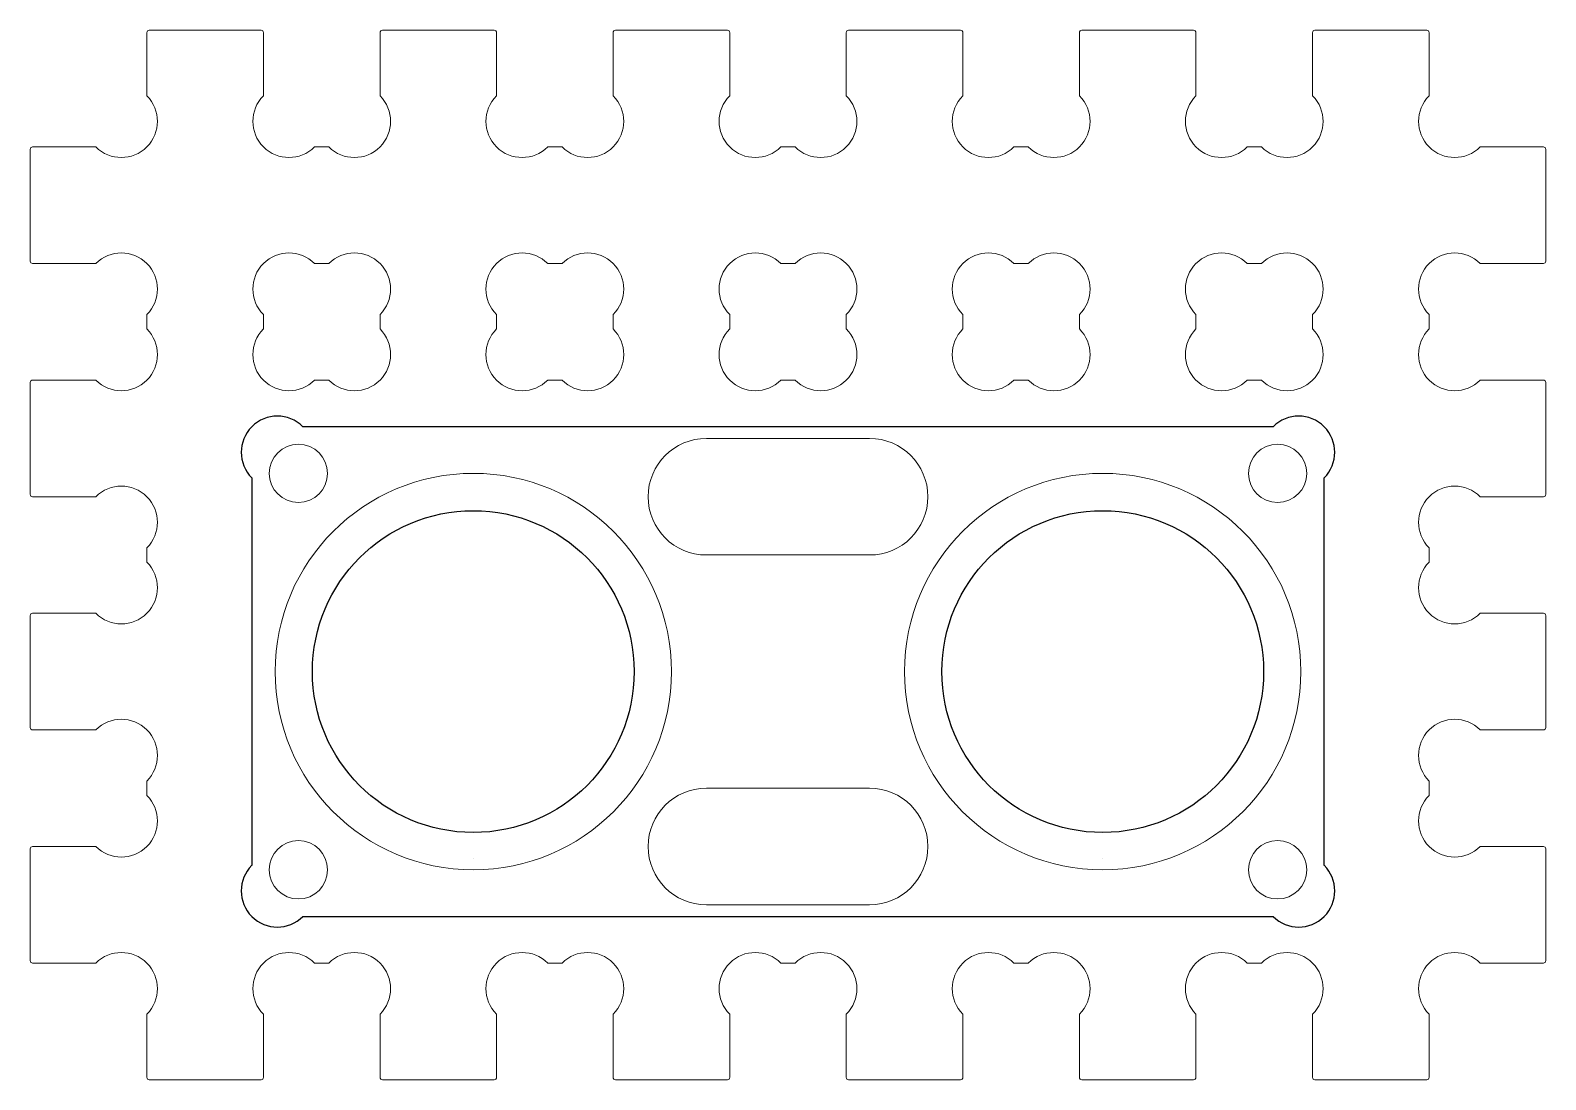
# Model space of a CAD drawing. Extents: x -32.5 to 32.5, y -22.5 to 22.5.
import ezdxf

# ---------------------------------------------------------------- set-up
doc = ezdxf.new("R2010")
doc.units = 0
doc.layers.get('0').update_dxf_attribs({"lineweight": 0})
doc.layers.add('grav1.5mm', color=4, linetype='Continuous')
doc.layers.add('holes', color=1, linetype='Continuous', lineweight=0)

msp = doc.modelspace()

# ---------------------------------------------------------------- linework, layer by layer
for p, q in [((-27.5, 19.692), (-27.5, 22.4)), ((-27.4, 22.5), (-22.6, 22.5)), ((-22.5, 22.4), (-22.5, 19.692)), ((-17.5, 19.692), (-17.5, 22.4)), ((-17.4, 22.5), (-12.6, 22.5)), ((-12.5, 22.4), (-12.5, 19.692)), ((-7.5, 19.692), (-7.5, 22.4)), ((-7.4, 22.5), (-2.6, 22.5)), ((-2.5, 22.4), (-2.5, 19.692)), ((2.5, 19.692), (2.5, 22.4)), ((2.6, 22.5), (7.4, 22.5)), ((7.5, 22.4), (7.5, 19.692)), ((12.5, 19.692), (12.5, 22.4)), ((12.6, 22.5), (17.4, 22.5)), ((17.5, 22.4), (17.5, 19.692)), ((22.5, 19.692), (22.5, 22.4)), ((22.6, 22.5), (27.4, 22.5)), ((27.4, 22.5), (27.4, 22.5)), ((27.5, 22.4), (27.5, 19.692)), ((-32.5, 12.6), (-32.5, 17.4)), ((-32.4, 17.5), (-29.692, 17.5)), ((-20.308, 17.5), (-19.692, 17.5)), ((-10.308, 17.5), (-9.692, 17.5)), ((-0.308, 17.5), (0.308, 17.5)), ((9.692, 17.5), (10.308, 17.5)), ((19.692, 17.5), (20.308, 17.5)), ((29.692, 17.5), (32.4, 17.5)), ((32.5, 17.4), (32.5, 12.6)), ((-29.692, 12.5), (-32.4, 12.5)), ((32.4, 12.5), (29.692, 12.5)), ((-27.5, 9.692), (-27.5, 10.308)), ((27.5, 10.308), (27.5, 9.692)), ((-32.5, 2.6), (-32.5, 7.4)), ((-32.4, 7.5), (-29.692, 7.5)), ((29.692, 7.5), (32.4, 7.5)), ((32.5, 7.4), (32.5, 2.6)), ((-29.692, 2.5), (-32.4, 2.5)), ((32.4, 2.5), (29.692, 2.5)), ((-27.5, -0.308), (-27.5, 0.308)), ((27.5, 0.308), (27.5, -0.308)), ((-32.5, -7.4), (-32.5, -2.6)), ((-32.4, -2.5), (-29.692, -2.5)), ((29.692, -2.5), (32.4, -2.5)), ((32.5, -2.6), (32.5, -7.4)), ((-29.692, -7.5), (-32.4, -7.5)), ((32.4, -7.5), (29.692, -7.5)), ((-27.5, -10.308), (-27.5, -9.692)), ((27.5, -9.692), (27.5, -10.308)), ((-32.5, -17.4), (-32.5, -12.6)), ((-32.4, -12.5), (-29.692, -12.5)), ((-13.5, -13), (-13.5, -13)), ((13.5, -13), (13.5, -13)), ((29.692, -12.5), (32.4, -12.5)), ((32.5, -12.6), (32.5, -17.4)), ((-29.692, -17.5), (-32.4, -17.5)), ((-19.692, -17.5), (-20.308, -17.5)), ((-9.692, -17.5), (-10.308, -17.5)), ((0.308, -17.5), (-0.308, -17.5)), ((10.308, -17.5), (9.692, -17.5)), ((20.308, -17.5), (19.692, -17.5)), ((32.4, -17.5), (29.692, -17.5)), ((-27.5, -22.4), (-27.5, -19.692)), ((-22.5, -19.692), (-22.5, -22.4)), ((-17.5, -22.4), (-17.5, -19.692)), ((-12.5, -19.692), (-12.5, -22.4)), ((-7.5, -22.4), (-7.5, -19.692)), ((-2.5, -19.692), (-2.5, -22.4)), ((2.5, -22.4), (2.5, -19.692)), ((7.5, -19.692), (7.5, -22.4)), ((12.5, -22.4), (12.5, -19.692)), ((17.5, -19.692), (17.5, -22.4)), ((22.5, -22.4), (22.5, -19.692)), ((27.5, -19.692), (27.5, -22.4)), ((-22.6, -22.5), (-27.4, -22.5)), ((-12.6, -22.5), (-17.4, -22.5)), ((-2.6, -22.5), (-7.4, -22.5)), ((7.4, -22.5), (2.6, -22.5)), ((17.4, -22.5), (12.6, -22.5)), ((27.4, -22.5), (22.6, -22.5))]:
    msp.add_line(p, q)
for centre, radius, start, end in [((-27.4, 22.4), 0.1, 90, 180), ((-22.6, 22.4), 0.1, 0, 90), ((-17.4, 22.4), 0.1, 90, 180), ((-12.6, 22.4), 0.1, 0, 90), ((-7.4, 22.4), 0.1, 90, 180), ((-2.6, 22.4), 0.1, 0, 90), ((2.6, 22.4), 0.1, 90, 180), ((7.4, 22.4), 0.1, 0, 90), ((12.6, 22.4), 0.1, 90, 180), ((17.4, 22.4), 0.1, 0, 90), ((22.6, 22.4), 0.1, 90, 180), ((27.4, 22.4), 0.1, 0, 90), ((-28.596, 18.596), 1.55, 315, 45), ((-21.404, 18.596), 1.55, 135, 225), ((-18.596, 18.596), 1.55, 315, 45), ((-11.404, 18.596), 1.55, 135, 225), ((-8.596, 18.596), 1.55, 315, 45), ((-1.404, 18.596), 1.55, 135, 225), ((1.404, 18.596), 1.55, 315, 45), ((8.596, 18.596), 1.55, 135, 225), ((11.404, 18.596), 1.55, 315, 45), ((18.596, 18.596), 1.55, 135, 225), ((21.404, 18.596), 1.55, 315, 45), ((28.596, 18.596), 1.55, 135, 225), ((-32.4, 17.4), 0.1, 90, 180), ((-28.596, 18.596), 1.55, 225, 315), ((-21.404, 18.596), 1.55, 225, 315), ((-18.596, 18.596), 1.55, 225, 315), ((-11.404, 18.596), 1.55, 225, 315), ((-8.596, 18.596), 1.55, 225, 315), ((-1.404, 18.596), 1.55, 225, 315), ((1.404, 18.596), 1.55, 225, 315), ((8.596, 18.596), 1.55, 225, 315), ((11.404, 18.596), 1.55, 225, 315), ((18.596, 18.596), 1.55, 225, 315), ((21.404, 18.596), 1.55, 225, 315), ((28.596, 18.596), 1.55, 225, 315), ((32.4, 17.4), 0.1, 0, 90), ((-32.4, 12.6), 0.1, 180, 270), ((-28.596, 11.404), 1.55, 45, 135), ((-28.596, 11.404), 1.55, 315, 45), ((28.596, 11.404), 1.55, 135, 225), ((28.596, 11.404), 1.55, 45, 135), ((32.4, 12.6), 0.1, 270, 0), ((-28.596, 8.596), 1.55, 315, 45), ((28.596, 8.596), 1.55, 135, 225), ((-32.4, 7.4), 0.1, 90, 180), ((-28.596, 8.596), 1.55, 225, 315), ((28.596, 8.596), 1.55, 225, 315), ((32.4, 7.4), 0.1, 0, 90), ((-32.4, 2.6), 0.1, 180, 270), ((-28.596, 1.404), 1.55, 45, 135), ((28.596, 1.404), 1.55, 45, 135), ((32.4, 2.6), 0.1, 270, 0), ((-28.596, 1.404), 1.55, 315, 45), ((28.596, 1.404), 1.55, 135, 225), ((-28.596, -1.404), 1.55, 315, 45), ((28.596, -1.404), 1.55, 135, 225), ((-32.4, -2.6), 0.1, 90, 180), ((-28.596, -1.404), 1.55, 225, 315), ((28.596, -1.404), 1.55, 225, 315), ((32.4, -2.6), 0.1, 0, 90), ((-28.596, -8.596), 1.55, 45, 135), ((28.596, -8.596), 1.55, 45, 135), ((-32.4, -7.4), 0.1, 180, 270), ((-28.596, -8.596), 1.55, 315, 45), ((28.596, -8.596), 1.55, 135, 225), ((32.4, -7.4), 0.1, 270, 0), ((-28.596, -11.404), 1.55, 315, 45), ((28.596, -11.404), 1.55, 135, 225), ((-32.4, -12.6), 0.1, 90, 180), ((-28.596, -11.404), 1.55, 225, 315), ((28.596, -11.404), 1.55, 225, 315), ((32.4, -12.6), 0.1, 0, 90), ((-32.4, -17.4), 0.1, 180, 270), ((-28.596, -18.596), 1.55, 45, 135), ((-28.596, -18.596), 1.55, 315, 45), ((-21.404, -18.596), 1.55, 135, 225), ((-21.404, -18.596), 1.55, 45, 135), ((-18.596, -18.596), 1.55, 45, 135), ((-18.596, -18.596), 1.55, 315, 45), ((-11.404, -18.596), 1.55, 135, 225), ((-11.404, -18.596), 1.55, 45, 135), ((-8.596, -18.596), 1.55, 45, 135), ((-8.596, -18.596), 1.55, 315, 45), ((-1.404, -18.596), 1.55, 135, 225), ((-1.404, -18.596), 1.55, 45, 135), ((1.404, -18.596), 1.55, 45, 135), ((1.404, -18.596), 1.55, 315, 45), ((8.596, -18.596), 1.55, 135, 225), ((8.596, -18.596), 1.55, 45, 135), ((11.404, -18.596), 1.55, 45, 135), ((11.404, -18.596), 1.55, 315, 45), ((18.596, -18.596), 1.55, 135, 225), ((18.596, -18.596), 1.55, 45, 135), ((21.404, -18.596), 1.55, 45, 135), ((21.404, -18.596), 1.55, 315, 45), ((28.596, -18.596), 1.55, 135, 225), ((28.596, -18.596), 1.55, 45, 135), ((32.4, -17.4), 0.1, 270, 0), ((-27.4, -22.4), 0.1, 180, 270), ((-22.6, -22.4), 0.1, 270, 0), ((-17.4, -22.4), 0.1, 180, 270), ((-12.6, -22.4), 0.1, 270, 0), ((-7.4, -22.4), 0.1, 180, 270), ((-2.6, -22.4), 0.1, 270, 0), ((2.6, -22.4), 0.1, 180, 270), ((7.4, -22.4), 0.1, 270, 0), ((12.6, -22.4), 0.1, 180, 270), ((17.4, -22.4), 0.1, 270, 0), ((22.6, -22.4), 0.1, 180, 270), ((27.4, -22.4), 0.1, 270, 0)]:
    msp.add_arc(centre, radius, start, end)
at = {"layer": 'grav1.5mm'}
for p, q in [((20.808, 5.5), (-20.808, 5.5)), ((-23, 3.308), (-23, -13.308)), ((23, -13.308), (23, 3.308)), ((-20.808, -15.5), (20.808, -15.5))]:
    msp.add_line(p, q, dxfattribs=at)
for centre in [(-13.5, -5), (13.5, -5)]:
    msp.add_circle(centre, 6.9, dxfattribs=at)
for centre, start, end in [((-21.904, 4.404), 45, 225), ((21.904, 4.404), 315, 135), ((-21.904, -14.404), 135, 315), ((21.904, -14.404), 225, 45)]:
    msp.add_arc(centre, 1.55, start, end, dxfattribs=at)
at = {"layer": 'holes'}
for p, q in [((-19.692, 12.5), (-20.308, 12.5)), ((-9.692, 12.5), (-10.308, 12.5)), ((0.308, 12.5), (-0.308, 12.5)), ((10.308, 12.5), (9.692, 12.5)), ((20.308, 12.5), (19.692, 12.5)), ((-22.5, 10.308), (-22.5, 9.692)), ((-17.5, 9.692), (-17.5, 10.308)), ((-12.5, 10.308), (-12.5, 9.692)), ((-7.5, 9.692), (-7.5, 10.308)), ((-2.5, 10.308), (-2.5, 9.692)), ((2.5, 9.692), (2.5, 10.308)), ((7.5, 10.308), (7.5, 9.692)), ((12.5, 9.692), (12.5, 10.308)), ((17.5, 10.308), (17.5, 9.692)), ((22.5, 9.692), (22.5, 10.308)), ((-22.5, 9.692), (-22.5, 9.692)), ((-12.5, 9.692), (-12.5, 9.692)), ((-2.5, 9.692), (-2.5, 9.692)), ((7.5, 9.692), (7.5, 9.692)), ((17.5, 9.692), (17.5, 9.692)), ((-20.308, 7.5), (-19.692, 7.5)), ((-10.308, 7.5), (-9.692, 7.5)), ((-0.308, 7.5), (0.308, 7.5)), ((9.692, 7.5), (10.308, 7.5)), ((19.692, 7.5), (20.308, 7.5)), ((-3.5, 5), (3.5, 5)), ((-6, 2.5), (-6, 2.5)), ((6, 2.5), (6, 2.5)), ((3.5, 0), (-3.5, 0)), ((-3.5, -10), (3.5, -10)), ((-6, -12.5), (-6, -12.5)), ((6, -12.5), (6, -12.5)), ((3.5, -15), (-3.5, -15))]:
    msp.add_line(p, q, dxfattribs=at)
for centre, radius in [((-21, 3.5), 1.25), ((21, 3.5), 1.25), ((-13.5, -5), 8.5), ((13.5, -5), 8.5), ((-21, -13.5), 1.25), ((21, -13.5), 1.25)]:
    msp.add_circle(centre, radius, dxfattribs=at)
for centre, radius, start, end in [((-21.404, 11.404), 1.55, 135, 225), ((-21.404, 11.404), 1.55, 45, 135), ((-18.596, 11.404), 1.55, 45, 135), ((-18.596, 11.404), 1.55, 315, 45), ((-11.404, 11.404), 1.55, 135, 225), ((-11.404, 11.404), 1.55, 45, 135), ((-8.596, 11.404), 1.55, 45, 135), ((-8.596, 11.404), 1.55, 315, 45), ((-1.404, 11.404), 1.55, 135, 225), ((-1.404, 11.404), 1.55, 45, 135), ((1.404, 11.404), 1.55, 45, 135), ((1.404, 11.404), 1.55, 315, 45), ((8.596, 11.404), 1.55, 135, 225), ((8.596, 11.404), 1.55, 45, 135), ((11.404, 11.404), 1.55, 45, 135), ((11.404, 11.404), 1.55, 315, 45), ((18.596, 11.404), 1.55, 135, 225), ((18.596, 11.404), 1.55, 45, 135), ((21.404, 11.404), 1.55, 45, 135), ((21.404, 11.404), 1.55, 315, 45), ((-21.404, 8.596), 1.55, 135, 225), ((-18.596, 8.596), 1.55, 315, 45), ((-11.404, 8.596), 1.55, 135, 225), ((-8.596, 8.596), 1.55, 315, 45), ((-1.404, 8.596), 1.55, 135, 225), ((1.404, 8.596), 1.55, 315, 45), ((8.596, 8.596), 1.55, 135, 225), ((11.404, 8.596), 1.55, 315, 45), ((18.596, 8.596), 1.55, 135, 225), ((21.404, 8.596), 1.55, 315, 45), ((-21.404, 8.596), 1.55, 225, 315), ((-18.596, 8.596), 1.55, 225, 315), ((-11.404, 8.596), 1.55, 225, 315), ((-8.596, 8.596), 1.55, 225, 315), ((-1.404, 8.596), 1.55, 225, 315), ((1.404, 8.596), 1.55, 225, 315), ((8.596, 8.596), 1.55, 225, 315), ((11.404, 8.596), 1.55, 225, 315), ((18.596, 8.596), 1.55, 225, 315), ((21.404, 8.596), 1.55, 225, 315), ((-3.5, 2.5), 2.5, 90, 180), ((3.5, 2.5), 2.5, 0, 90), ((-3.5, 2.5), 2.5, 180, 270), ((3.5, 2.5), 2.5, 270, 0), ((-3.5, -12.5), 2.5, 90, 180), ((3.5, -12.5), 2.5, 0, 90), ((-3.5, -12.5), 2.5, 180, 270), ((3.5, -12.5), 2.5, 270, 0)]:
    msp.add_arc(centre, radius, start, end, dxfattribs=at)

doc.saveas('drawing.dxf')
